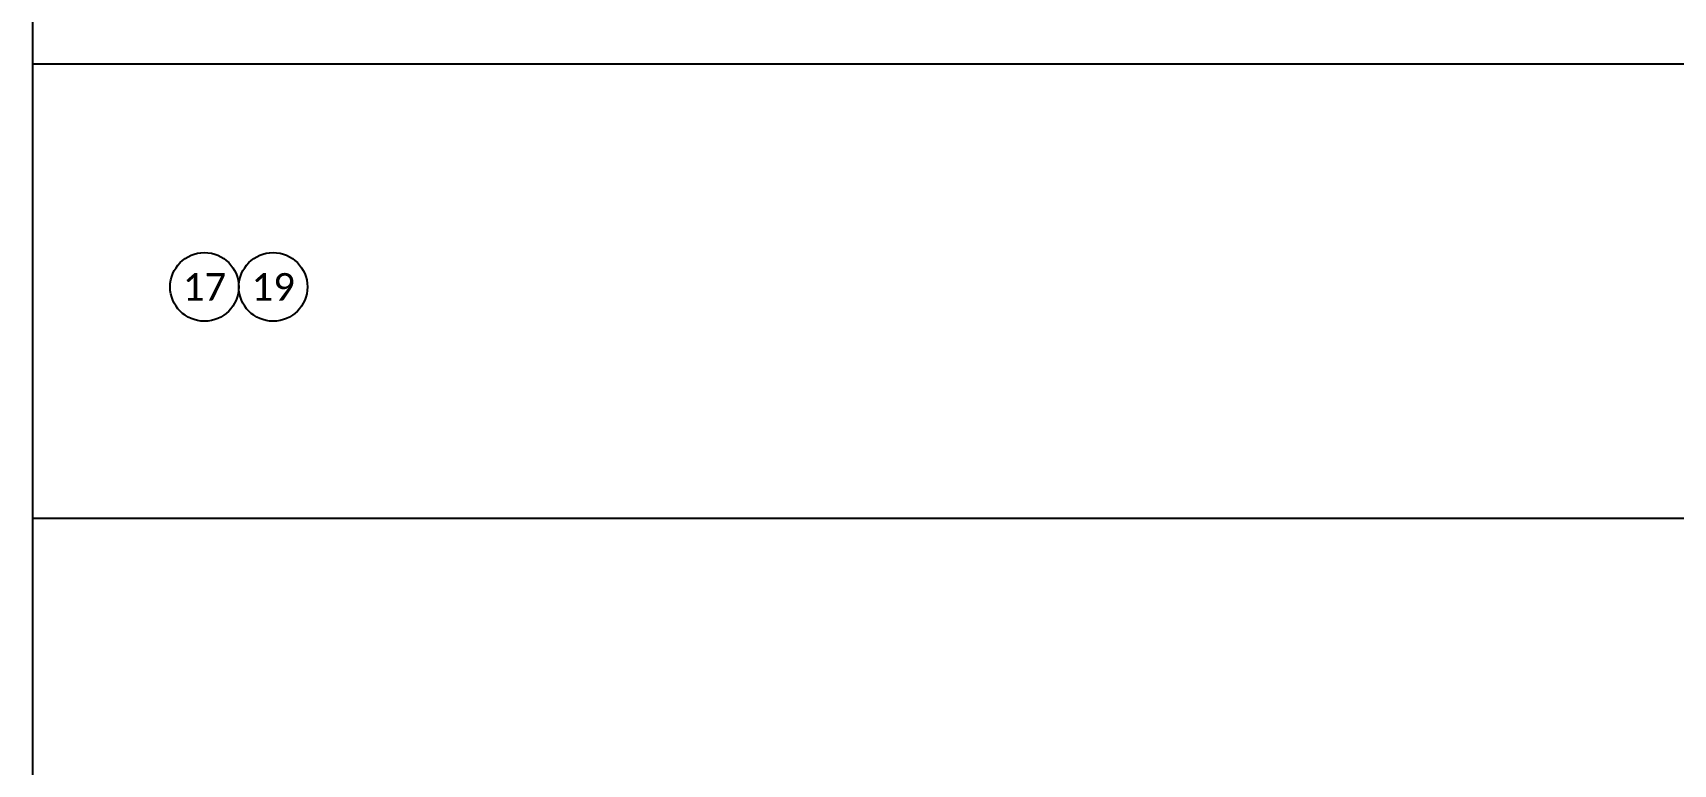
# Model space of a CAD drawing. Header units: inches. Extents: x 0 to 316, y -1 to 150.
# Drawn here: x 251.064 to 254.056, y 28.331 to 29.665 of the extents above; entities that cross this region are included whole.
import ezdxf
from ezdxf.enums import TextEntityAlignment as Align

# ---------------------------------------------------------------- set-up
doc = ezdxf.new("R2010")
doc.units = ezdxf.units.IN
doc.header["$MEASUREMENT"] = 0
doc.linetypes.add('HIDDEN2', pattern=[0.1875, 0.125, -0.0625])
doc.styles.add('Calibri', font='calibri.ttf')

# ---------------------------------------------------------------- blocks, each defined once
blk = doc.blocks.new('Reference Number')
at = {"color": 6, "linetype": 'Continuous'}
blk.add_circle((0, 0), 0.125, dxfattribs=at)
at = {"color": 6, "linetype": 'Continuous', "style": 'Calibri'}
blk.add_attdef('REFERENCE_#', text='', height=0.1, dxfattribs=at).set_placement((0, 0), align=Align.MIDDLE_CENTER)

msp = doc.modelspace()

# ---------------------------------------------------------------- linework, layer by layer
at = {"linetype": 'Continuous'}
msp.add_line((251.06439, 26.27441), (251.06439, 38.81235), dxfattribs=at)
msp.add_lwpolyline([(251.06439, 29.60847), (258.80367, 29.60847), (258.80367, 28.77887), (251.06439, 28.77887)], close=True, dxfattribs=at)

# ---------------------------------------------------------------- block references
at = {"color": 7, "linetype": 'HIDDEN2', "ltscale": 2, "xscale": 0.5008915870249045, "yscale": 0.5008915870249045, "zscale": 0.5008915870249045}
for p, values in [((251.37745, 29.20149), {'REFERENCE_#': '17'}), ((251.50267, 29.20149), {'REFERENCE_#': '19'})]:
    msp.add_blockref('Reference Number', p, dxfattribs=at).add_auto_attribs(values)

doc.saveas('drawing.dxf')
